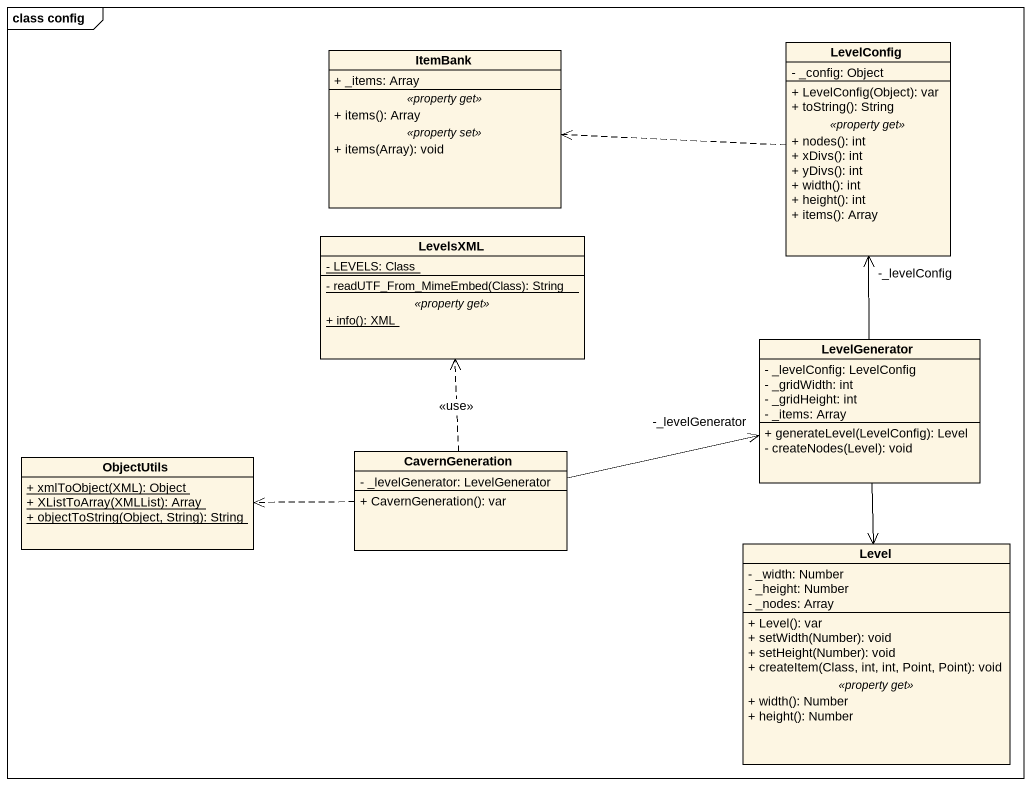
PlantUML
@startuml
mainframe class config
hide circle
hide empty members
skinparam classAttributeIconSize 0
class ItemBank {
  + _items: Array
  .. <<property get>> ..
  + items(): Array
  .. <<property set>> ..
  + items(Array): void
}
class LevelConfig {
  - _config: Object
  --
  + LevelConfig(Object): var
  + toString(): String
  .. <<property get>> ..
  + nodes(): int
  + xDivs(): int
  + yDivs(): int
  + width(): int
  + height(): int
  + items(): Array
}
class LevelsXML {
  {static} - LEVELS: Class
  --
  {static} - readUTF_From_MimeEmbed(Class): String
  .. <<property get>> ..
  {static} + info(): XML
}
class LevelGenerator {
  - _levelConfig: LevelConfig
  - _gridWidth: int
  - _gridHeight: int
  - _items: Array
  + generateLevel(LevelConfig): Level
  - createNodes(Level): void
}
class ObjectUtils {
  {static} + xmlToObject(XML): Object
  {static} + XListToArray(XMLList): Array
  {static} + objectToString(Object, String): String
}
class CavernGeneration {
  - _levelGenerator: LevelGenerator
  + CavernGeneration(): var
}
class Level {
  - _width: Number
  - _height: Number
  - _nodes: Array
  --
  + Level(): var
  + setWidth(Number): void
  + setHeight(Number): void
  + createItem(Class, int, int, Point, Point): void
  .. <<property get>> ..
  + width(): Number
  + height(): Number
}
LevelConfig .left.> ItemBank
LevelGenerator -up-> "-_levelConfig" LevelConfig
LevelGenerator --> Level
CavernGeneration .up.> LevelsXML : <<use>>
CavernGeneration -right-> "-_levelGenerator" LevelGenerator
CavernGeneration .left.> ObjectUtils
@enduml
